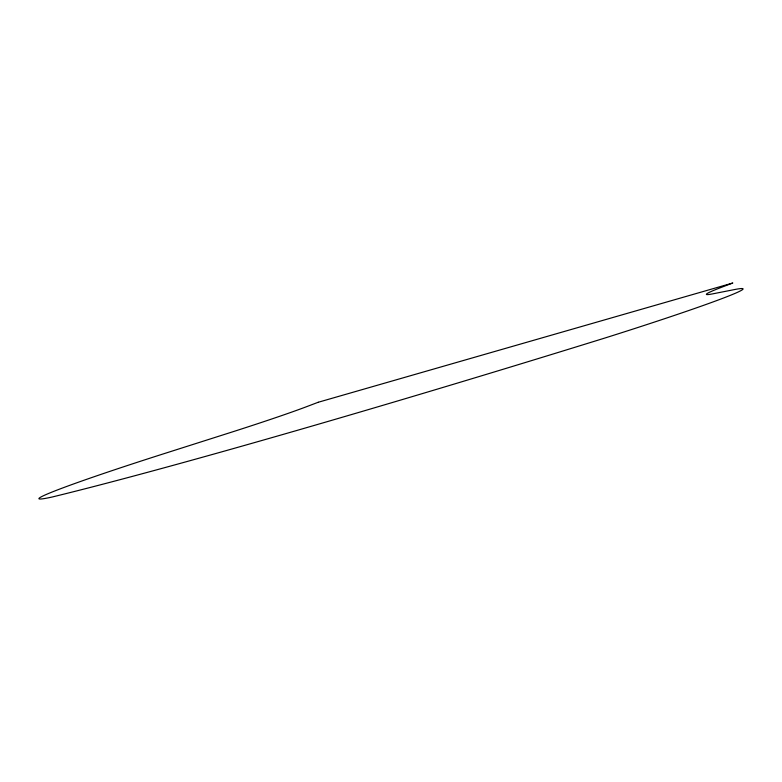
<?xml version="1.0" encoding="UTF-8"?>
<svg xmlns="http://www.w3.org/2000/svg" width="782" height="782" viewBox="0 0 782 782"><rect width="100%" height="100%" fill="white"/><g stroke="black" fill="none" stroke-linecap="round" stroke-linejoin="round"><path stroke-width="1.17" d="M318.206 402.271L307.443 406.357A121.259 4.448 -17.3 0 1 228.07 433.287L164.777 453.433A160.457 5.875 -17.3 0 0 52.443 496.951A693.155 25.395 -17.3 0 0 604.613 338.117A160.457 5.875 -17.3 0 0 734.318 289.604L712.959 293.807A121.259 4.448 -17.3 0 1 722.06 287.092L732.822 282.996L318.206 402.271"/></g></svg>
